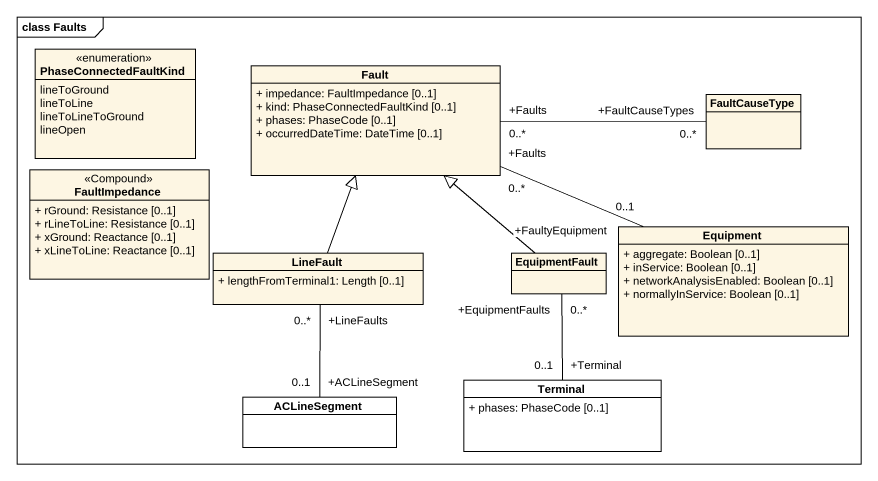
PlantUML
@startuml
mainframe class Faults
hide circle
hide empty members
skinparam classAttributeIconSize 0
enum PhaseConnectedFaultKind {
  lineToGround
  lineToLine
  lineToLineToGround
  lineOpen
}
class Fault {
  + impedance: FaultImpedance [0..1]
  + kind: PhaseConnectedFaultKind [0..1]
  + phases: PhaseCode [0..1]
  + occurredDateTime: DateTime [0..1]
}
class FaultCauseType
class FaultImpedance <<Compound>> {
  + rGround: Resistance [0..1]
  + rLineToLine: Resistance [0..1]
  + xGround: Reactance [0..1]
  + xLineToLine: Reactance [0..1]
}
class Equipment {
  + aggregate: Boolean [0..1]
  + inService: Boolean [0..1]
  + networkAnalysisEnabled: Boolean [0..1]
  + normallyInService: Boolean [0..1]
}
class LineFault {
  + lengthFromTerminal1: Length [0..1]
}
class EquipmentFault
class Terminal #FFFFFF {
  + phases: PhaseCode [0..1]
}
class ACLineSegment #FFFFFF
Fault "+Faults\n0..*" -right- "+FaultCauseTypes\n0..*" FaultCauseType
Fault "+Faults\n0..*" -right- "+FaultyEquipment\n0..1" Equipment
LineFault -up-|> Fault
LineFault "+LineFaults\n0..*" -- "+ACLineSegment\n0..1" ACLineSegment
EquipmentFault -up-|> Fault
EquipmentFault "+EquipmentFaults\n0..*" -- "+Terminal\n0..1" Terminal
@enduml
